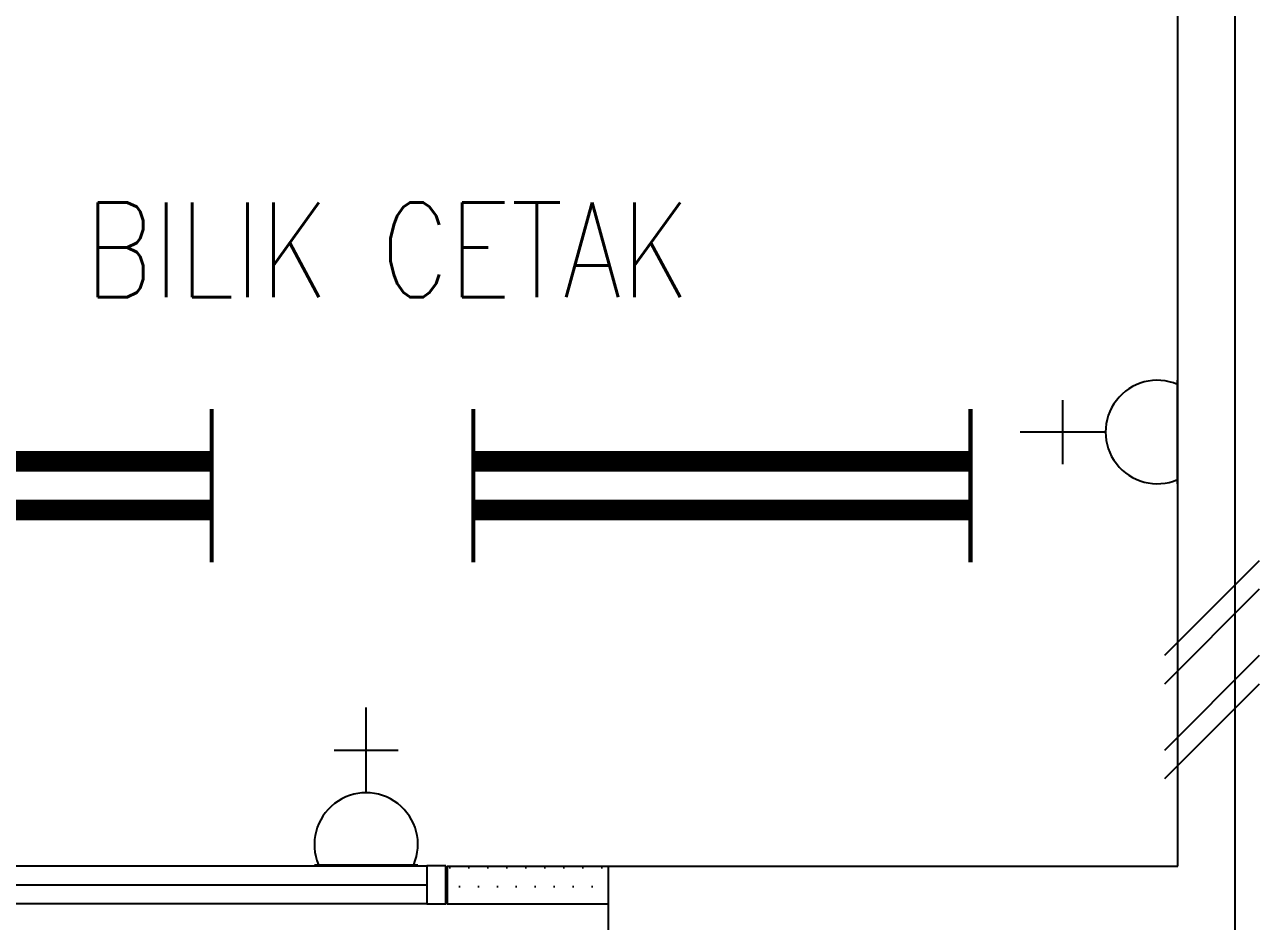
# Model space of a CAD drawing. Header units: inches. Extents: x -106706990 to 300603, y -86718466 to 1728185.
# Drawn here: x 39725 to 42979, y 19859 to 22223 of the extents above; entities that cross this region are included whole.
import ezdxf
from ezdxf.enums import TextEntityAlignment as Align

# ---------------------------------------------------------------- set-up
doc = ezdxf.new("R2010")
doc.units = ezdxf.units.IN
doc.header["$MEASUREMENT"] = 0
doc.linetypes.add('HIDDEN', pattern=[0.375, 0.25, -0.125])
for name, color, linetype in [('A-ARR', 4, 'Continuous'), ('A-HATCH', 8, 'Continuous'), ('A-PARTITION', 4, 'Continuous'), ('A-ROOMSYM', 3, 'Continuous'), ('A-WALL', 1, 'Continuous'), ('A-WIN', 9, 'Continuous'), ('A-WLH', 7, 'Continuous'), ('ELECT', 6, 'Continuous'), ('FITTING', 1, 'Continuous'), ('LAMP', 5, 'Continuous')]:
    doc.layers.add(name, color=color, linetype=linetype)
doc.styles.add('style1', font='romans.shx', dxfattribs={"height": 750})

# ---------------------------------------------------------------- blocks, each defined once
blk = doc.blocks.new('A$C49831240')
at = {"layer": 'A-WLH', "color": 8}
for p, q in [((250, 575), (0, 325)), ((250, 500), (0, 250)), ((250, 325), (0, 75)), ((250, 250), (0, 0))]:
    blk.add_line(p, q, dxfattribs=at)
blk = doc.blocks.new('A$C58571686')
at = {"layer": 'A-WIN', "color": 8, "ltscale": 790000000.0}
for p, q in [((50, 100), (1450, 100)), ((1450, 0), (50, 0))]:
    blk.add_line(p, q, dxfattribs=at)
at = {"layer": 'A-WIN', "color": 8}
blk.add_line((50, 50), (1450, 50), dxfattribs=at)
for points in [[(50, 100), (0, 100), (0, 0), (50, 0)], [(1500, 100), (1450, 100), (1450, 0), (1500, 0)]]:
    blk.add_lwpolyline(points, close=True, dxfattribs=at)
blk = doc.blocks.new('YBC 236')
at = {"layer": 'LAMP'}
for points, const_width in [([(-134681.8, 193808.3), (-134681.8, 193533.1)], 10.9), ([(-133371.4, 193808.3), (-133371.4, 193533.1)], 10.9), ([(-134681.8, 193670.7), (-133371.4, 193670.7)], 54.6), ([(-134681.8, 193679.4), (-134681.8, 193404.2)], 10.9), ([(-133371.4, 193679.4), (-133371.4, 193404.2)], 10.9), ([(-134681.8, 193541.8), (-133371.4, 193541.8)], 54.6)]:
    blk.add_lwpolyline(points, dxfattribs=dict(at, const_width=const_width))
blk = doc.blocks.new('*U200')
at = {"layer": 'FITTING', "color": 1, "linetype": 'Continuous'}
blk.add_blockref('YBC 236', (134026.6, -193606.2, -5.5), dxfattribs=at)
blk = doc.blocks.new('*U201')
at = {"layer": 'LAMP', "color": 0, "linetype": 'ByBlock', "lineweight": -2, "transparency": 16777216}
for p in [(0, 0), (2000, 0)]:
    blk.add_blockref('*U200', p, dxfattribs=at)
blk = doc.blocks.new('SOCKET')
at = {"layer": 'ELECT', "color": 6}
for p, q in [((15248.7, 25891.4), (15248.7, 26116.4)), ((15164.3, 26003.9), (15333.1, 26003.9)), ((15112.3, 25701.6), (15385.1, 25701.6))]:
    blk.add_line(p, q, dxfattribs=at)
blk.add_arc((15248.7, 25755), 136.4, 336.9763, 203.0237, dxfattribs=at)

msp = doc.modelspace()

# ---------------------------------------------------------------- hatches: boundary and pattern name
at = {"layer": 'A-HATCH'}
h = msp.add_hatch(dxfattribs=at)
h.set_pattern_fill('DOTS', color=8, scale=800)
h.set_pattern_definition([(0, (2570.67, -198349.356), (25, 50), [0, -50])])
h.paths.add_polyline_path([(38388.8, 23804.4), (38288.8, 23804.4), (38288.8, 19904.4), (38438.8, 19904.4), (38438.8, 20004.4), (38388.8, 20004.4)])
h.paths.add_polyline_path([(41263.8, 20004.4), (40838.8, 20004.4), (40838.8, 19904.4), (41263.8, 19904.4)])

# ---------------------------------------------------------------- linework, layer by layer
at = {"color": 8}
msp.add_line((40838.8, 20004.4), (40838.8, 19904.4), dxfattribs=at)
at = {"layer": 'A-PARTITION', "color": 8}
for p, q in [((40838.8, 20004.4), (41263.8, 20004.4)), ((41263.8, 19904.4), (40838.8, 19904.4))]:
    msp.add_line(p, q, dxfattribs=at)
at = {"layer": 'A-WALL', "color": 8}
for p, q in [((42763.8, 20004.4), (42763.8, 24404.4)), ((42913.8, 23054.4), (42913.8, 18404.4)), ((41263.8, 19754.4), (41263.8, 20004.4)), ((41263.8, 20004.4), (42763.8, 20004.4))]:
    msp.add_line(p, q, dxfattribs=at)

# ---------------------------------------------------------------- block references
at = {"layer": 'A-ARR', "color": 8}
msp.add_blockref('A$C58571686', (39335.3, 19905), dxfattribs=at)
at = {"layer": 'A-WLH', "color": 8}
msp.add_blockref('A$C49831240', (42728.6, 20234.6), dxfattribs=at)
at = {"layer": 'ELECT', "color": 7, "linetype": 'HIDDEN', "rotation": 89.99999999999937}
msp.add_blockref('SOCKET', (68464.8, 5900.4), dxfattribs=at)
at = {"layer": 'ELECT', "color": 7, "linetype": 'HIDDEN'}
msp.add_blockref('SOCKET', (25376.3, -5693.5), dxfattribs=at)
at = {"layer": 'LAMP', "color": 0}
msp.add_blockref('*U201', (39562.5, 21007.7, 5.5), dxfattribs=at)

# ---------------------------------------------------------------- texts
at = {"layer": 'A-ROOMSYM', "color": 8, "style": 'style1', "width": 0.8}
msp.add_text('BILIK CETAK', height=250, dxfattribs=at).set_placement((40680.7, 21504.7), align=Align.CENTER)

doc.saveas('drawing.dxf')
